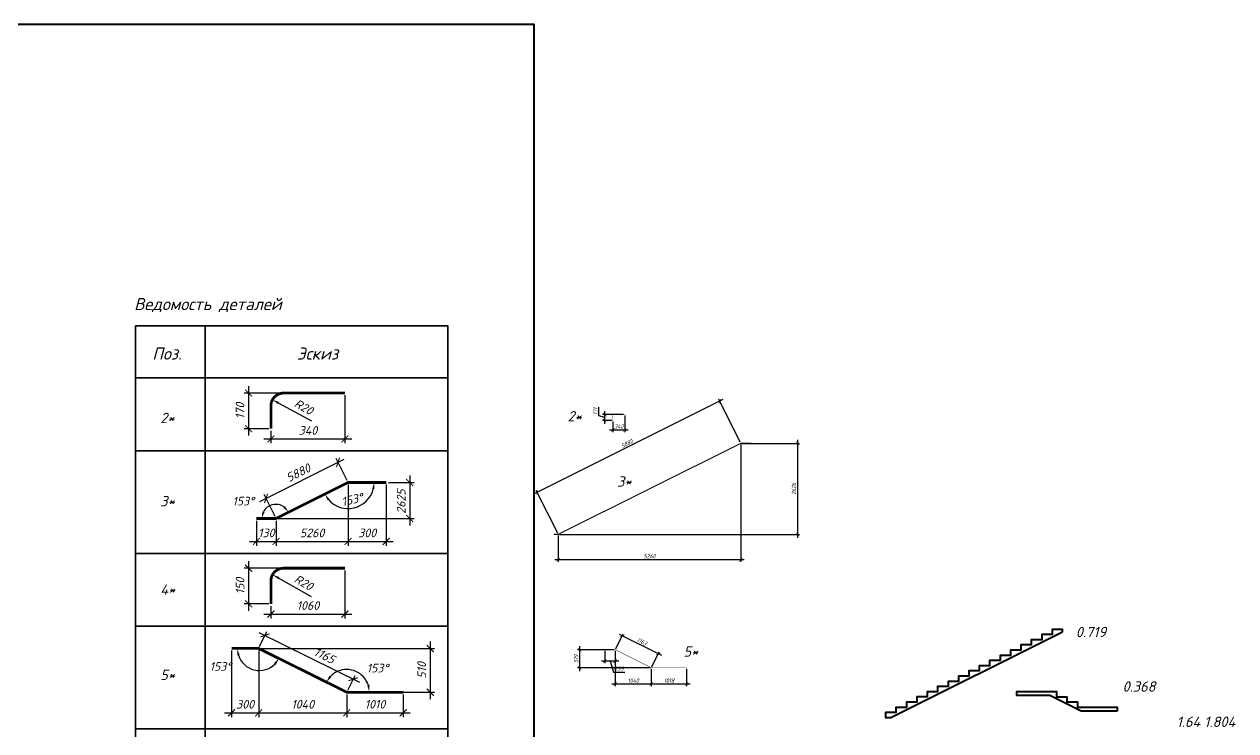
# Model space of a CAD drawing. Header units: millimetres. Extents: x -79646 to 95064, y -231229 to -58107.
# Drawn here: x 56700 to 91625, y -153971 to -133589 of the extents above; entities that cross this region are included whole.
import ezdxf
from ezdxf.enums import TextEntityAlignment as Align

# ---------------------------------------------------------------- set-up
doc = ezdxf.new("R2010")
doc.units = ezdxf.units.MM
doc.header["$PDMODE"] = 3
doc.layers.get('0').update_dxf_attribs({"lineweight": 5})
doc.layers.get('Defpoints').update_dxf_attribs({"lineweight": 0})
for name, color, linetype, lineweight in [('#Dimensions', 7, 'Continuous', 9), ('#Арматура', 152, 'Continuous', 30), ('#Бетон лестницы разрез', 12, 'Continuous', 40), ('1_Размеры', 44, 'Continuous', 20), ('k_ Рамка', 7, 'Continuous', 35)]:
    doc.layers.add(name, color=color, linetype=linetype, lineweight=lineweight)
doc.layers.add('#Арматура вид_1', color=7, linetype='Continuous', lineweight=35, true_color=0x454545)
doc.layers.add('Подсчет арматуры', color=6, linetype='Continuous', lineweight=30, plot=False)
doc.styles.add('ESKDW', font='eskdw.shx', dxfattribs={"oblique": 15})
doc.styles.add('STEP PR', font='isocpeui.ttf')
doc.dimstyles.new('SPDS', dxfattribs={"dimscale": 50, "dimtxt": 2.5, "dimasz": 2, "dimexe": 1.25, "dimexo": 0.625, "dimtad": 1, "dimdec": 0, "dimrnd": 0.001, "dimtxsty": 'ESKDW', "dimblk": 'ARCHTICK', "dimcen": 2.5, "dimdle": 2, "dimclrd": 256, "dimclre": 256, "dimclrt": 7, "dimadec": 0, "dimazin": 2, "dimtfac": 0.75, "dimtdec": 0, "dimtmove": 1, "dimatfit": 3, "dimfxl": 1, "dimtolj": 1, "dimarcsym": 1})

# ---------------------------------------------------------------- blocks, each defined once
blk = doc.blocks.new('_ArchTick')
at = {"color": 0, "linetype": 'ByBlock', "const_width": 0.15}
blk.add_lwpolyline([(-0.5, -0.5), (0.5, 0.5)], dxfattribs=at)
blk = doc.blocks.new('*D1201')
at = {"layer": '1_Размеры', "lineweight": -2, "transparency": 16777216}
for p, q in [((73260, -144884), (73260, -144633)), ((73432, -144935), (73260, -144884)), ((73978, -144849), (73369, -144849)), ((73432, -145121), (73432, -144749)), ((73638, -145021), (73369, -145021))]:
    blk.add_line(p, q, dxfattribs=at)
at = {"layer": 'Defpoints', "color": 0, "lineweight": 0, "transparency": 16777216}
for p in [(73432, -144849), (74009, -144849), (73669, -145021)]:
    blk.add_point(p, dxfattribs=at)
at = {"layer": '1_Размеры', "lineweight": -2, "transparency": 16777216, "xscale": 100, "yscale": 100, "zscale": 100}
for p, rotation in [((73432, -144849), 90), ((73432, -145021), 270)]:
    blk.add_blockref('_ArchTick', p, dxfattribs=dict(at, rotation=rotation))
at = {"layer": '1_Размеры', "color": 7, "transparency": 16777216, "insert": (73166, -144758), "char_height": 125, "attachment_point": 5, "rotation": 90, "style": 'ESKDW'}
blk.add_mtext('\\A1;171', dxfattribs=at)
blk = doc.blocks.new('*D1202')
at = {"layer": '1_Размеры', "lineweight": -2, "transparency": 16777216}
for p, q in [((74009, -144881), (74009, -145354)), ((73669, -145052), (73669, -145354)), ((73569, -145291), (74109, -145291))]:
    blk.add_line(p, q, dxfattribs=at)
at = {"layer": 'Defpoints', "color": 0, "lineweight": 0, "transparency": 16777216}
for p in [(74009, -144849), (73669, -145021), (74009, -145291)]:
    blk.add_point(p, dxfattribs=at)
at = {"layer": '1_Размеры', "lineweight": -2, "transparency": 16777216, "xscale": 100, "yscale": 100, "zscale": 100, "rotation": 180}
blk.add_blockref('_ArchTick', (73669, -145291), dxfattribs=at)
at = {"layer": '1_Размеры', "lineweight": -2, "transparency": 16777216, "xscale": 100, "yscale": 100, "zscale": 100}
blk.add_blockref('_ArchTick', (74009, -145291), dxfattribs=at)
at = {"layer": '1_Размеры', "color": 7, "transparency": 16777216, "insert": (73839, -145192), "char_height": 125, "attachment_point": 5, "style": 'ESKDW'}
blk.add_mtext('\\A1;340', dxfattribs=at)
blk = doc.blocks.new('*D1203')
at = {"layer": '#Dimensions', "lineweight": -2, "transparency": 16777216}
for p, q in [((65943, -144292), (65943, -145677)), ((63611, -145552), (66143, -145552)), ((63811, -145320), (63811, -145677))]:
    blk.add_line(p, q, dxfattribs=at)
at = {"layer": 'Defpoints', "color": 0, "lineweight": 0, "transparency": 16777216}
for p in [(65943, -144229), (63811, -145258), (65943, -145552)]:
    blk.add_point(p, dxfattribs=at)
at = {"layer": '#Dimensions', "lineweight": -2, "transparency": 16777216, "xscale": 200, "yscale": 200, "zscale": 200, "rotation": 180}
blk.add_blockref('_ArchTick', (63811, -145552), dxfattribs=at)
at = {"layer": '#Dimensions', "lineweight": -2, "transparency": 16777216, "xscale": 200, "yscale": 200, "zscale": 200}
blk.add_blockref('_ArchTick', (65943, -145552), dxfattribs=at)
at = {"layer": '#Dimensions', "transparency": 16777216, "insert": (64877, -145307), "char_height": 250, "attachment_point": 5, "style": 'STEP PR'}
blk.add_mtext('\\A1;340', dxfattribs=at)
blk = doc.blocks.new('*D1204')
at = {"layer": '#Dimensions', "lineweight": -2, "transparency": 16777216}
for p, q in [((65881, -144229), (63042, -144229)), ((63167, -144029), (63167, -145458)), ((63748, -145258), (63042, -145258))]:
    blk.add_line(p, q, dxfattribs=at)
at = {"layer": 'Defpoints', "color": 0, "lineweight": 0, "transparency": 16777216}
for p in [(65943, -144229), (63167, -145258), (63811, -145258)]:
    blk.add_point(p, dxfattribs=at)
at = {"layer": '#Dimensions', "lineweight": -2, "transparency": 16777216, "xscale": 200, "yscale": 200, "zscale": 200}
for p, rotation in [((63167, -144229), 90), ((63167, -145258), 270)]:
    blk.add_blockref('_ArchTick', p, dxfattribs=dict(at, rotation=rotation))
at = {"layer": '#Dimensions', "transparency": 16777216, "insert": (62920, -144743), "char_height": 250, "attachment_point": 5, "rotation": 90, "style": 'STEP PR'}
blk.add_mtext('\\A1;170', dxfattribs=at)
blk = doc.blocks.new('*D1205')
at = {"layer": '#Dimensions', "lineweight": -2, "transparency": 16777216}
blk.add_arc((63955, -147848), 409, 54.8737, 151.6913, dxfattribs=at)
at = {"layer": '#Dimensions', "lineweight": 0, "transparency": 16777216}
for points in [[(63627, -147662), (63563, -147646), (63546, -147848)], [(64216, -147492), (64165, -147536), (64321, -147665)]]:
    blk.add_solid(points, dxfattribs=at)
at = {"layer": 'Defpoints', "color": 0, "lineweight": 0, "transparency": 16777216}
for p in [(64042, -147449), (64633, -147509), (63395, -147848), (63951, -147848), (63959, -147846)]:
    blk.add_point(p, dxfattribs=at)
at = {"layer": '#Dimensions', "transparency": 16777216, "insert": (63013, -147347), "char_height": 250, "attachment_point": 5, "style": 'STEP PR'}
blk.add_mtext('\\A1;153°', dxfattribs=at)
blk = doc.blocks.new('*D1206')
at = {"layer": '#Dimensions', "lineweight": -2, "transparency": 16777216}
blk.add_arc((66036, -146808), 752, 221.8518, 344.7133, dxfattribs=at)
at = {"layer": '#Dimensions', "lineweight": 0, "transparency": 16777216}
for points in [[(66728, -147002), (66794, -147010), (66788, -146808)], [(65448, -147328), (65504, -147291), (65364, -147144)]]:
    blk.add_solid(points, dxfattribs=at)
at = {"layer": 'Defpoints', "color": 0, "lineweight": 0, "transparency": 16777216}
for p in [(66036, -146808), (66036, -146808), (67136, -146808), (64633, -147509), (65876, -147542)]:
    blk.add_point(p, dxfattribs=at)
at = {"layer": '#Dimensions', "transparency": 16777216, "insert": (66153, -147301), "char_height": 250, "attachment_point": 5, "rotation": 13.2825, "style": 'STEP PR'}
blk.add_mtext('\\A1;153°', dxfattribs=at)
blk = doc.blocks.new('*D1207')
at = {"layer": '#Dimensions', "lineweight": -2, "transparency": 16777216}
for p, q in [((63395, -147911), (63395, -148634)), ((63959, -147911), (63959, -148634)), ((63195, -148509), (64159, -148509))]:
    blk.add_line(p, q, dxfattribs=at)
at = {"layer": 'Defpoints', "color": 0, "lineweight": 0, "transparency": 16777216}
for p in [(63395, -147848), (63959, -147848), (63959, -148509)]:
    blk.add_point(p, dxfattribs=at)
at = {"layer": '#Dimensions', "lineweight": -2, "transparency": 16777216, "xscale": 200, "yscale": 200, "zscale": 200, "rotation": 180}
blk.add_blockref('_ArchTick', (63395, -148509), dxfattribs=at)
at = {"layer": '#Dimensions', "lineweight": -2, "transparency": 16777216, "xscale": 200, "yscale": 200, "zscale": 200}
blk.add_blockref('_ArchTick', (63959, -148509), dxfattribs=at)
at = {"layer": '#Dimensions', "transparency": 16777216, "insert": (63677, -148264), "char_height": 250, "attachment_point": 5, "style": 'STEP PR'}
blk.add_mtext('\\A1;130', dxfattribs=at)
blk = doc.blocks.new('*D1208')
at = {"layer": '#Dimensions', "lineweight": -2, "transparency": 16777216}
for p, q in [((66036, -146870), (66036, -148634)), ((63959, -147911), (63959, -148634)), ((63759, -148509), (66236, -148509))]:
    blk.add_line(p, q, dxfattribs=at)
at = {"layer": 'Defpoints', "color": 0, "lineweight": 0, "transparency": 16777216}
for p in [(66036, -146808), (63959, -147848), (66036, -148509)]:
    blk.add_point(p, dxfattribs=at)
at = {"layer": '#Dimensions', "lineweight": -2, "transparency": 16777216, "xscale": 200, "yscale": 200, "zscale": 200, "rotation": 180}
blk.add_blockref('_ArchTick', (63959, -148509), dxfattribs=at)
at = {"layer": '#Dimensions', "lineweight": -2, "transparency": 16777216, "xscale": 200, "yscale": 200, "zscale": 200}
blk.add_blockref('_ArchTick', (66036, -148509), dxfattribs=at)
at = {"layer": '#Dimensions', "transparency": 16777216, "insert": (64998, -148264), "char_height": 250, "attachment_point": 5, "style": 'STEP PR'}
blk.add_mtext('\\A1;5260', dxfattribs=at)
blk = doc.blocks.new('*D1209')
at = {"layer": '1_Размеры', "lineweight": -2, "transparency": 16777216}
for p, q in [((78990, -145581), (78990, -148407)), ((77387, -145681), (79052, -145681)), ((72126, -148307), (79052, -148307))]:
    blk.add_line(p, q, dxfattribs=at)
at = {"layer": 'Defpoints', "color": 0, "lineweight": 0, "transparency": 16777216}
for p in [(77356, -145681), (72094, -148307), (78990, -148307)]:
    blk.add_point(p, dxfattribs=at)
at = {"layer": '1_Размеры', "lineweight": -2, "transparency": 16777216, "xscale": 100, "yscale": 100, "zscale": 100}
for p, rotation in [((78990, -145681), 90), ((78990, -148307), 270)]:
    blk.add_blockref('_ArchTick', p, dxfattribs=dict(at, rotation=rotation))
at = {"layer": '1_Размеры', "color": 7, "transparency": 16777216, "insert": (78888, -146994), "char_height": 125, "attachment_point": 5, "rotation": 90, "style": 'ESKDW'}
blk.add_mtext('\\A1;2626', dxfattribs=at)
blk = doc.blocks.new('*D1210')
at = {"layer": '1_Размеры', "lineweight": -2, "transparency": 16777216}
for p, q in [((77355, -145713), (77355, -149099)), ((72094, -148338), (72094, -149099)), ((77455, -149036), (71994, -149036))]:
    blk.add_line(p, q, dxfattribs=at)
at = {"layer": 'Defpoints', "color": 0, "lineweight": 0, "transparency": 16777216}
for p in [(77355, -145682), (72094, -148307), (72094, -149036)]:
    blk.add_point(p, dxfattribs=at)
at = {"layer": '1_Размеры', "lineweight": -2, "transparency": 16777216, "xscale": 100, "yscale": 100, "zscale": 100, "rotation": 180}
blk.add_blockref('_ArchTick', (72094, -149036), dxfattribs=at)
at = {"layer": '1_Размеры', "lineweight": -2, "transparency": 16777216, "xscale": 100, "yscale": 100, "zscale": 100}
blk.add_blockref('_ArchTick', (77355, -149036), dxfattribs=at)
at = {"layer": '1_Размеры', "color": 7, "transparency": 16777216, "insert": (74724, -148935), "char_height": 125, "attachment_point": 5, "style": 'ESKDW'}
blk.add_mtext('\\A1;5260', dxfattribs=at)
blk = doc.blocks.new('*D1211')
at = {"layer": '#Dimensions', "lineweight": -2, "transparency": 16777216}
for p, q in [((66036, -146870), (66036, -148634)), ((67136, -146870), (67136, -148634)), ((65836, -148509), (67336, -148509))]:
    blk.add_line(p, q, dxfattribs=at)
at = {"layer": 'Defpoints', "color": 0, "lineweight": 0, "transparency": 16777216}
for p in [(66036, -146808), (67136, -146808), (67136, -148509)]:
    blk.add_point(p, dxfattribs=at)
at = {"layer": '#Dimensions', "lineweight": -2, "transparency": 16777216, "xscale": 200, "yscale": 200, "zscale": 200, "rotation": 180}
blk.add_blockref('_ArchTick', (66036, -148509), dxfattribs=at)
at = {"layer": '#Dimensions', "lineweight": -2, "transparency": 16777216, "xscale": 200, "yscale": 200, "zscale": 200}
blk.add_blockref('_ArchTick', (67136, -148509), dxfattribs=at)
at = {"layer": '#Dimensions', "transparency": 16777216, "insert": (66586, -148264), "char_height": 250, "attachment_point": 5, "style": 'STEP PR'}
blk.add_mtext('\\A1;300', dxfattribs=at)
blk = doc.blocks.new('*D1212')
at = {"layer": '#Dimensions', "lineweight": -2, "transparency": 16777216}
for p, q in [((67812, -146608), (67812, -148048)), ((67198, -146808), (67937, -146808)), ((64013, -147848), (67937, -147848))]:
    blk.add_line(p, q, dxfattribs=at)
at = {"layer": 'Defpoints', "color": 0, "lineweight": 0, "transparency": 16777216}
for p in [(67136, -146808), (63951, -147848), (67812, -147848)]:
    blk.add_point(p, dxfattribs=at)
at = {"layer": '#Dimensions', "lineweight": -2, "transparency": 16777216, "xscale": 200, "yscale": 200, "zscale": 200}
for p, rotation in [((67812, -146808), 90), ((67812, -147848), 270)]:
    blk.add_blockref('_ArchTick', p, dxfattribs=dict(at, rotation=rotation))
at = {"layer": '#Dimensions', "transparency": 16777216, "insert": (67567, -147360), "char_height": 250, "attachment_point": 5, "rotation": 90, "style": 'STEP PR'}
blk.add_mtext('\\A1;2625', dxfattribs=at)
blk = doc.blocks.new('*D1213')
at = {"layer": '#Dimensions', "lineweight": -2, "transparency": 16777216}
for p, q in [((63490, -147359), (65925, -146140)), ((66008, -146752), (65690, -146117)), ((63931, -147792), (63613, -147158))]:
    blk.add_line(p, q, dxfattribs=at)
at = {"layer": 'Defpoints', "color": 0, "lineweight": 0, "transparency": 16777216}
for p in [(65746, -146229), (66036, -146808), (63959, -147848)]:
    blk.add_point(p, dxfattribs=at)
at = {"layer": '#Dimensions', "lineweight": -2, "transparency": 16777216, "xscale": 200, "yscale": 200, "zscale": 200}
for p, rotation in [((65746, -146229), 26.60929925310352), ((63669, -147270), 206.6092992531036)]:
    blk.add_blockref('_ArchTick', p, dxfattribs=dict(at, rotation=rotation))
at = {"layer": '#Dimensions', "transparency": 16777216, "insert": (64598, -146530), "char_height": 250, "attachment_point": 5, "rotation": 26.6093, "style": 'STEP PR'}
blk.add_mtext('\\A1;5880', dxfattribs=at)
blk = doc.blocks.new('*D1215')
at = {"layer": '#Dimensions', "lineweight": -2, "transparency": 16777216}
for p, q in [((65943, -149343), (65943, -150729)), ((63811, -150372), (63811, -150729)), ((63611, -150604), (66143, -150604))]:
    blk.add_line(p, q, dxfattribs=at)
at = {"layer": 'Defpoints', "color": 0, "lineweight": 0, "transparency": 16777216}
for p in [(65943, -149281), (63811, -150309), (65943, -150604)]:
    blk.add_point(p, dxfattribs=at)
at = {"layer": '#Dimensions', "lineweight": -2, "transparency": 16777216, "xscale": 200, "yscale": 200, "zscale": 200, "rotation": 180}
blk.add_blockref('_ArchTick', (63811, -150604), dxfattribs=at)
at = {"layer": '#Dimensions', "lineweight": -2, "transparency": 16777216, "xscale": 200, "yscale": 200, "zscale": 200}
blk.add_blockref('_ArchTick', (65943, -150604), dxfattribs=at)
at = {"layer": '#Dimensions', "transparency": 16777216, "insert": (64877, -150359), "char_height": 250, "attachment_point": 5, "style": 'STEP PR'}
blk.add_mtext('\\A1;1060', dxfattribs=at)
blk = doc.blocks.new('*D1214')
at = {"layer": '#Dimensions', "lineweight": -2, "transparency": 16777216}
for p, q in [((63167, -149081), (63167, -150509)), ((65881, -149281), (63042, -149281)), ((63748, -150309), (63042, -150309))]:
    blk.add_line(p, q, dxfattribs=at)
at = {"layer": 'Defpoints', "color": 0, "lineweight": 0, "transparency": 16777216}
for p in [(65943, -149281), (63167, -150309), (63811, -150309)]:
    blk.add_point(p, dxfattribs=at)
at = {"layer": '#Dimensions', "lineweight": -2, "transparency": 16777216, "xscale": 200, "yscale": 200, "zscale": 200}
for p, rotation in [((63167, -149281), 90), ((63167, -150309), 270)]:
    blk.add_blockref('_ArchTick', p, dxfattribs=dict(at, rotation=rotation))
at = {"layer": '#Dimensions', "transparency": 16777216, "insert": (62922, -149795), "char_height": 250, "attachment_point": 5, "rotation": 90, "style": 'STEP PR'}
blk.add_mtext('\\A1;150', dxfattribs=at)
blk = doc.blocks.new('*D1216')
at = {"layer": '1_Размеры', "lineweight": -2, "transparency": 16777216}
for p, q in [((74777, -152184), (74777, -152683)), ((75795, -152184), (75795, -152683)), ((74677, -152620), (75895, -152620))]:
    blk.add_line(p, q, dxfattribs=at)
at = {"layer": 'Defpoints', "color": 0, "lineweight": 0, "transparency": 16777216}
for p in [(74777, -152152), (75795, -152153), (75795, -152620)]:
    blk.add_point(p, dxfattribs=at)
at = {"layer": '1_Размеры', "lineweight": -2, "transparency": 16777216, "xscale": 100, "yscale": 100, "zscale": 100, "rotation": 180}
blk.add_blockref('_ArchTick', (74777, -152620), dxfattribs=at)
at = {"layer": '1_Размеры', "lineweight": -2, "transparency": 16777216, "xscale": 100, "yscale": 100, "zscale": 100}
blk.add_blockref('_ArchTick', (75795, -152620), dxfattribs=at)
at = {"layer": '1_Размеры', "color": 7, "transparency": 16777216, "insert": (75286, -152521), "char_height": 125, "attachment_point": 5, "style": 'ESKDW'}
blk.add_mtext('\\A1;1018', dxfattribs=at)
blk = doc.blocks.new('*D1217')
at = {"layer": '1_Размеры', "lineweight": -2, "transparency": 16777216}
for p, q in [((73437, -151664), (73437, -152023)), ((73736, -151664), (73736, -152023)), ((73836, -151961), (73337, -151961)), ((73587, -151961), (73683, -152280)), ((73683, -152280), (74011, -152280))]:
    blk.add_line(p, q, dxfattribs=at)
at = {"layer": 'Defpoints', "color": 0, "lineweight": 0, "transparency": 16777216}
for p in [(73437, -151632), (73736, -151633), (73437, -151961)]:
    blk.add_point(p, dxfattribs=at)
at = {"layer": '1_Размеры', "lineweight": -2, "transparency": 16777216, "xscale": 100, "yscale": 100, "zscale": 100, "rotation": 180}
blk.add_blockref('_ArchTick', (73437, -151961), dxfattribs=at)
at = {"layer": '1_Размеры', "lineweight": -2, "transparency": 16777216, "xscale": 100, "yscale": 100, "zscale": 100}
blk.add_blockref('_ArchTick', (73736, -151961), dxfattribs=at)
at = {"layer": '1_Размеры', "color": 7, "transparency": 16777216, "insert": (73847, -152179), "char_height": 125, "attachment_point": 5, "style": 'ESKDW'}
blk.add_mtext('\\A1;299', dxfattribs=at)
blk = doc.blocks.new('*D1218')
at = {"layer": '1_Размеры', "lineweight": -2, "transparency": 16777216}
for p, q in [((73750, -151605), (73966, -151173)), ((73849, -151185), (75068, -151793)), ((74791, -152124), (75006, -151693))]:
    blk.add_line(p, q, dxfattribs=at)
at = {"layer": 'Defpoints', "color": 0, "lineweight": 0, "transparency": 16777216}
for p in [(73736, -151633), (74978, -151749), (74777, -152152)]:
    blk.add_point(p, dxfattribs=at)
at = {"layer": '1_Размеры', "lineweight": -2, "transparency": 16777216, "xscale": 100, "yscale": 100, "zscale": 100}
for p, rotation in [((73938, -151229), 153.4599968122704), ((74978, -151749), 333.4599968122704)]:
    blk.add_blockref('_ArchTick', p, dxfattribs=dict(at, rotation=rotation))
at = {"layer": '1_Размеры', "color": 7, "transparency": 16777216, "insert": (74503, -151399), "char_height": 125, "attachment_point": 5, "rotation": 333.46, "style": 'ESKDW'}
blk.add_mtext('\\A1;1163', dxfattribs=at)
blk = doc.blocks.new('*D1219')
at = {"layer": '1_Размеры', "lineweight": -2, "transparency": 16777216}
for p, q in [((72708, -151533), (72708, -152252)), ((73705, -151633), (72646, -151633)), ((74745, -152152), (72646, -152152))]:
    blk.add_line(p, q, dxfattribs=at)
at = {"layer": 'Defpoints', "color": 0, "lineweight": 0, "transparency": 16777216}
for p in [(73736, -151633), (72708, -152152), (74777, -152152)]:
    blk.add_point(p, dxfattribs=at)
at = {"layer": '1_Размеры', "lineweight": -2, "transparency": 16777216, "xscale": 100, "yscale": 100, "zscale": 100}
for p, rotation in [((72708, -151633), 90), ((72708, -152152), 270)]:
    blk.add_blockref('_ArchTick', p, dxfattribs=dict(at, rotation=rotation))
at = {"layer": '1_Размеры', "color": 7, "transparency": 16777216, "insert": (72607, -151893), "char_height": 125, "attachment_point": 5, "rotation": 90, "style": 'ESKDW'}
blk.add_mtext('\\A1;519', dxfattribs=at)
blk = doc.blocks.new('*D1220')
at = {"layer": '1_Размеры', "lineweight": -2, "transparency": 16777216}
for p, q in [((73736, -151664), (73736, -152683)), ((74777, -152184), (74777, -152683)), ((73636, -152620), (74877, -152620))]:
    blk.add_line(p, q, dxfattribs=at)
at = {"layer": 'Defpoints', "color": 0, "lineweight": 0, "transparency": 16777216}
for p in [(73736, -151633), (74777, -152152), (74777, -152620)]:
    blk.add_point(p, dxfattribs=at)
at = {"layer": '1_Размеры', "lineweight": -2, "transparency": 16777216, "xscale": 100, "yscale": 100, "zscale": 100, "rotation": 180}
blk.add_blockref('_ArchTick', (73736, -152620), dxfattribs=at)
at = {"layer": '1_Размеры', "lineweight": -2, "transparency": 16777216, "xscale": 100, "yscale": 100, "zscale": 100}
blk.add_blockref('_ArchTick', (74777, -152620), dxfattribs=at)
at = {"layer": '1_Размеры', "color": 7, "transparency": 16777216, "insert": (74256, -152521), "char_height": 125, "attachment_point": 5, "style": 'ESKDW'}
blk.add_mtext('\\A1;1040', dxfattribs=at)
blk = doc.blocks.new('*D1221')
at = {"layer": '#Dimensions', "lineweight": -2, "transparency": 16777216}
for p, q in [((62675, -151658), (62675, -153576)), ((63458, -151659), (63458, -153576)), ((62475, -153451), (63658, -153451))]:
    blk.add_line(p, q, dxfattribs=at)
at = {"layer": 'Defpoints', "color": 0, "lineweight": 0, "transparency": 16777216}
for p in [(62675, -151596), (63458, -151596), (63458, -153451)]:
    blk.add_point(p, dxfattribs=at)
at = {"layer": '#Dimensions', "lineweight": -2, "transparency": 16777216, "xscale": 200, "yscale": 200, "zscale": 200, "rotation": 180}
blk.add_blockref('_ArchTick', (62675, -153451), dxfattribs=at)
at = {"layer": '#Dimensions', "lineweight": -2, "transparency": 16777216, "xscale": 200, "yscale": 200, "zscale": 200}
blk.add_blockref('_ArchTick', (63458, -153451), dxfattribs=at)
at = {"layer": '#Dimensions', "transparency": 16777216, "insert": (63066, -153206), "char_height": 250, "attachment_point": 5, "style": 'STEP PR'}
blk.add_mtext('\\A1;300', dxfattribs=at)
blk = doc.blocks.new('*D1222')
at = {"layer": '#Dimensions', "lineweight": -2, "transparency": 16777216}
for p, q in [((63458, -151659), (63458, -153576)), ((65996, -152921), (65996, -153576)), ((63258, -153451), (66196, -153451))]:
    blk.add_line(p, q, dxfattribs=at)
at = {"layer": 'Defpoints', "color": 0, "lineweight": 0, "transparency": 16777216}
for p in [(63458, -151596), (65996, -152858), (65996, -153451)]:
    blk.add_point(p, dxfattribs=at)
at = {"layer": '#Dimensions', "lineweight": -2, "transparency": 16777216, "xscale": 200, "yscale": 200, "zscale": 200, "rotation": 180}
blk.add_blockref('_ArchTick', (63458, -153451), dxfattribs=at)
at = {"layer": '#Dimensions', "lineweight": -2, "transparency": 16777216, "xscale": 200, "yscale": 200, "zscale": 200}
blk.add_blockref('_ArchTick', (65996, -153451), dxfattribs=at)
at = {"layer": '#Dimensions', "transparency": 16777216, "insert": (64727, -153206), "char_height": 250, "attachment_point": 5, "style": 'STEP PR'}
blk.add_mtext('\\A1;1040', dxfattribs=at)
blk = doc.blocks.new('*D1223')
at = {"layer": '#Dimensions', "lineweight": -2, "transparency": 16777216}
for p, q in [((65996, -152921), (65996, -153576)), ((67624, -152921), (67624, -153576)), ((65796, -153451), (67824, -153451))]:
    blk.add_line(p, q, dxfattribs=at)
at = {"layer": 'Defpoints', "color": 0, "lineweight": 0, "transparency": 16777216}
for p in [(65996, -152858), (67624, -152859), (67624, -153451)]:
    blk.add_point(p, dxfattribs=at)
at = {"layer": '#Dimensions', "lineweight": -2, "transparency": 16777216, "xscale": 200, "yscale": 200, "zscale": 200, "rotation": 180}
blk.add_blockref('_ArchTick', (65996, -153451), dxfattribs=at)
at = {"layer": '#Dimensions', "lineweight": -2, "transparency": 16777216, "xscale": 200, "yscale": 200, "zscale": 200}
blk.add_blockref('_ArchTick', (67624, -153451), dxfattribs=at)
at = {"layer": '#Dimensions', "transparency": 16777216, "insert": (66810, -153206), "char_height": 250, "attachment_point": 5, "style": 'STEP PR'}
blk.add_mtext('\\A1;1010', dxfattribs=at)
blk = doc.blocks.new('*D1224')
at = {"layer": '#Dimensions', "lineweight": -2, "transparency": 16777216}
for p, q in [((68403, -151398), (68403, -153059)), ((63524, -151598), (68528, -151598)), ((66059, -152859), (68528, -152859))]:
    blk.add_line(p, q, dxfattribs=at)
at = {"layer": 'Defpoints', "color": 0, "lineweight": 0, "transparency": 16777216}
for p in [(63462, -151598), (65997, -152859), (68403, -152859)]:
    blk.add_point(p, dxfattribs=at)
at = {"layer": '#Dimensions', "lineweight": -2, "transparency": 16777216, "xscale": 200, "yscale": 200, "zscale": 200}
for p, rotation in [((68403, -151598), 90), ((68403, -152859), 270)]:
    blk.add_blockref('_ArchTick', p, dxfattribs=dict(at, rotation=rotation))
at = {"layer": '#Dimensions', "transparency": 16777216, "insert": (68158, -152228), "char_height": 250, "attachment_point": 5, "rotation": 90, "style": 'STEP PR'}
blk.add_mtext('\\A1;510', dxfattribs=at)
blk = doc.blocks.new('*D1225')
at = {"layer": '#Dimensions', "lineweight": -2, "transparency": 16777216}
for p, q in [((63460, -151132), (66361, -152573)), ((63481, -151540), (63695, -151109)), ((66024, -152802), (66238, -152372))]:
    blk.add_line(p, q, dxfattribs=at)
at = {"layer": 'Defpoints', "color": 0, "lineweight": 0, "transparency": 16777216}
for p in [(63453, -151596), (66182, -152484), (65996, -152858)]:
    blk.add_point(p, dxfattribs=at)
at = {"layer": '#Dimensions', "lineweight": -2, "transparency": 16777216, "xscale": 200, "yscale": 200, "zscale": 200}
for p, rotation in [((63639, -151221), 153.594746432057), ((66182, -152484), 333.594746432057)]:
    blk.add_blockref('_ArchTick', p, dxfattribs=dict(at, rotation=rotation))
at = {"layer": '#Dimensions', "transparency": 16777216, "insert": (65354, -151800), "char_height": 250, "attachment_point": 5, "rotation": 333.5947, "style": 'STEP PR'}
blk.add_mtext('\\A1;1165', dxfattribs=at)
blk = doc.blocks.new('*D1226')
at = {"layer": '#Dimensions', "lineweight": -2, "transparency": 16777216}
blk.add_line((65583, -152651), (65299, -152509), dxfattribs=at)
for start, end in [(43.5203, 135.7971), (17.5642, 43.4468)]:
    blk.add_arc((65996, -152859), 655, start, end, dxfattribs=at)
at = {"layer": '#Dimensions', "lineweight": 0, "transparency": 16777216}
for points in [[(65554, -152421), (65499, -152383), (65411, -152565)], [(66653, -152656), (66588, -152666), (66651, -152859)]]:
    blk.add_solid(points, dxfattribs=at)
at = {"layer": 'Defpoints', "color": 0, "lineweight": 0, "transparency": 16777216}
for p in [(65857, -152219), (65639, -152679), (65992, -152857), (66001, -152859), (67624, -152859)]:
    blk.add_point(p, dxfattribs=at)
at = {"layer": '#Dimensions', "transparency": 16777216, "insert": (66884, -152163), "char_height": 250, "attachment_point": 5, "style": 'STEP PR'}
blk.add_mtext('\\A1;153°', dxfattribs=at)
blk = doc.blocks.new('*D1227')
at = {"layer": '#Dimensions', "lineweight": -2, "transparency": 16777216}
blk.add_arc((63478, -151596), 635, 198.1343, 315.2271, dxfattribs=at)
at = {"layer": '#Dimensions', "lineweight": 0, "transparency": 16777216}
for points in [[(62842, -151798), (62908, -151788), (62843, -151596)], [(63901, -152023), (63955, -152062), (64045, -151880)]]:
    blk.add_solid(points, dxfattribs=at)
at = {"layer": 'Defpoints', "color": 0, "lineweight": 0, "transparency": 16777216}
for p in [(62490, -151100), (62137, -151596), (70010, -151596), (63612, -152216), (67768, -153748)]:
    blk.add_point(p, dxfattribs=at)
at = {"layer": '#Dimensions', "transparency": 16777216, "insert": (62356, -152116), "char_height": 250, "attachment_point": 5, "style": 'STEP PR'}
blk.add_mtext('\\A1;153°', dxfattribs=at)
blk = doc.blocks.new('*D1264')
at = {"layer": '1_Размеры', "lineweight": -2, "transparency": 16777216}
for p, q in [((76837, -144418), (71399, -147138)), ((77338, -145644), (76720, -144407)), ((72079, -148274), (71461, -147037))]:
    blk.add_line(p, q, dxfattribs=at)
at = {"layer": 'Defpoints', "color": 0, "lineweight": 0, "transparency": 16777216}
for p in [(77352, -145672), (71489, -147093), (72093, -148302)]:
    blk.add_point(p, dxfattribs=at)
at = {"layer": '1_Размеры', "lineweight": -2, "transparency": 16777216, "xscale": 100, "yscale": 100, "zscale": 100}
for p, rotation in [((76748, -144463), 26.56999999999997), ((71489, -147093), 206.5699999999999)]:
    blk.add_blockref('_ArchTick', p, dxfattribs=dict(at, rotation=rotation))
at = {"layer": '1_Размеры', "color": 7, "transparency": 16777216, "insert": (74073, -145689), "char_height": 125, "attachment_point": 5, "rotation": 26.57, "style": 'ESKDW'}
blk.add_mtext('\\A1;5880', dxfattribs=at)
blk = doc.blocks.new('*D1410')
at = {"layer": '#Dimensions', "lineweight": -2, "transparency": 16777216}
blk.add_line((64986, -145038), (64031, -144517), dxfattribs=at)
at = {"layer": '#Dimensions', "lineweight": 0, "transparency": 16777216}
blk.add_solid([(64047, -144488), (64015, -144547), (63856, -144422)], dxfattribs=at)
at = {"layer": 'Defpoints', "color": 0, "lineweight": 0, "transparency": 16777216}
for p in [(63856, -144422), (64179, -144598)]:
    blk.add_point(p, dxfattribs=at)
at = {"layer": '#Dimensions', "transparency": 16777216, "insert": (64754, -144632), "char_height": 250, "attachment_point": 5, "rotation": 331.4246, "style": 'STEP PR'}
blk.add_mtext('\\A1;R20', dxfattribs=at)
blk = doc.blocks.new('*D1412')
at = {"layer": '#Dimensions', "lineweight": -2, "transparency": 16777216}
blk.add_line((64978, -150104), (64033, -149566), dxfattribs=at)
at = {"layer": '#Dimensions', "lineweight": 0, "transparency": 16777216}
blk.add_solid([(64049, -149537), (64016, -149595), (63859, -149467)], dxfattribs=at)
at = {"layer": 'Defpoints', "color": 0, "lineweight": 0, "transparency": 16777216}
for p in [(63859, -149467), (64179, -149650)]:
    blk.add_point(p, dxfattribs=at)
at = {"layer": '#Dimensions', "transparency": 16777216, "insert": (64753, -149694), "char_height": 250, "attachment_point": 5, "rotation": 330.3233, "style": 'STEP PR'}
blk.add_mtext('\\A1;R20', dxfattribs=at)

msp = doc.modelspace()

# ---------------------------------------------------------------- linework, layer by layer
at = {"layer": '#Арматура', "const_width": 80}
for points in [[(65943.2656, -144229.32921), (64179.36794, -144229.32921, 0.4142135624), (63810.66794, -144598.02921), (63810.66794, -145257.61027)], [(63394.97872, -147848.26422), (63950.50029, -147848.26422, 0.1164338215), (63958.99735, -147846.25834), (64632.70618, -147509.40392), (66036.09106, -146807.71148), (67135.95434, -146807.71148)], [(65943.2656, -149280.82391), (64179.36794, -149280.82391, 0.4142135624), (63810.66794, -149649.52391), (63810.66794, -150309.10497)], [(67623.74331, -152858.73314), (66000.58246, -152858.73314, -0.1164338215), (65992.0854, -152856.72725), (65638.56433, -152679.39846), (63461.65277, -151597.55343, 0.1164338215), (63453.15571, -151595.54755), (62674.6461, -151595.54755)]]:
    msp.add_lwpolyline(points, format="xyb", dxfattribs=at)
at = {"layer": '#Арматура'}
msp.add_lwpolyline([(75794.82104, -152152.93072, 10, 10, 0), (74780.92397, -152152.93072, 10, 10, -0.1164338215), (74772.42691, -152150.92483, 10, 10, 0), (74418.90584, -151973.59604, 10, 10, 0), (73740.57043, -151634.42833, 10, 10, 0.1164338215), (73732.07337, -151632.42245, 10, 10, 0), (73437.39025, -151632.42245, 10, 10, 0)], format="xyseb", dxfattribs=at)
at = {"layer": '#Арматура вид_1', "const_width": 8}
msp.add_lwpolyline([(73669.38682, -145020.83071), (73669.38682, -144868.37764, -0.4142135624), (73688.38682, -144849.37764), (74009.29296, -144849.37764)], format="xyb", dxfattribs=at)
at = {"layer": '#Бетон лестницы разрез'}
for points in [[(86629.84426, -151113.09346), (86629.84426, -151046.01142), (86329.84426, -151046.01142), (86329.84426, -151196.01142), (86029.84426, -151196.01142), (86029.84426, -151346.01142), (85729.84426, -151346.01142), (85729.84426, -151496.01142), (85429.84426, -151496.01142), (85429.84426, -151646.01142), (85129.84426, -151646.01142), (85129.84426, -151796.01142), (84829.84426, -151796.01142), (84829.84426, -151946.01142), (84529.84426, -151946.01142), (84529.84426, -152096.01142), (84229.84426, -152096.01142), (84229.84426, -152246.01142), (83929.84426, -152246.01142), (83929.84426, -152396.01142), (83629.84426, -152396.01142), (83629.84426, -152546.01142), (83329.84426, -152546.01142), (83329.84426, -152696.01142), (83029.84426, -152696.01142), (83029.84426, -152846.01142), (82729.84426, -152846.01142), (82729.84426, -152996.01142), (82429.84426, -152996.01142), (82429.84426, -153146.01142), (82129.84426, -153146.01142), (82129.84426, -153296.01142), (81829.84426, -153296.01142), (81829.84426, -153446.01142), (81529.84426, -153446.01142), (81529.84426, -153586.01142), (81684.00834, -153586.01142), (86629.84426, -151113.09346)], [(88208.99679, -153407.98803), (88124.83271, -153407.98803), (87164.83271, -153407.98803), (86264.83271, -152957.98803), (85308.99679, -152957.98803), (85308.99679, -152837.98803), (86458.99679, -152837.98803), (86458.99679, -152987.98803), (86758.99679, -152987.98803), (86758.99679, -153137.98803), (87058.99679, -153137.98803), (87058.99679, -153287.98803), (88208.99679, -153287.98803)]]:
    msp.add_lwpolyline(points, close=True, dxfattribs=at)
at = {"color": 72, "lineweight": 40}
msp.add_lwpolyline([(15460.49268, -133589.24783), (71387.56783, -133589.24783), (71387.56783, -175513.80056), (15460.49268, -175513.80056)], close=True, dxfattribs=at)
at = {"layer": 'k_ Рамка'}
msp.add_lwpolyline([(59911.49398, -142293.7075), (68911.49398, -142293.7075), (68911.49398, -171479.79456), (59911.49398, -171479.79456)], close=True, dxfattribs=at)
for points in [[(61911.49398, -142293.7075), (61911.49398, -169379.79456)], [(59911.49398, -143793.7075), (68911.49398, -143793.7075)], [(59911.49398, -145893.7075), (68911.49398, -145893.7075)], [(59911.49398, -148852.73763), (68911.49398, -148852.73763)], [(59911.49398, -150952.73763), (68911.49398, -150952.73763)], [(59911.49398, -153911.76776), (68911.49398, -153911.76776)]]:
    msp.add_lwpolyline(points, dxfattribs=at)
at = {"layer": 'Подсчет арматуры', "color": 72, "lineweight": 0}
for points in [[(72092.16863, -148302.59266), (77352.22926, -145671.99441)], [(72094.40509, -148307.0646), (77353.40982, -145676.99441)], [(72095.58566, -148312.0646), (77354.59039, -145681.99441)], [(77352.22926, -145671.99441), (77653.40982, -145671.99441)], [(77353.40982, -145676.99441), (77653.40982, -145676.99441)], [(77354.59039, -145681.99441), (77653.40982, -145681.99441)], [(71964.40509, -148302.0646), (72094.40509, -148302.0646)], [(71964.40509, -148307.0646), (72094.40509, -148307.0646)], [(71964.40509, -148312.0646), (72100.55797, -148312.0646)]]:
    msp.add_lwpolyline(points, dxfattribs=at)

# ---------------------------------------------------------------- texts
at = {"layer": 'k_ Рамка', "style": 'STEP PR'}
for s, p in [('Поз.', (60391.21459, -143264.86487)), ('Эскиз', (64559.47253, -143264.86487))]:
    msp.add_text(s, height=350, dxfattribs=at).set_placement(p)
at = {"layer": 'k_ Рамка', "insert": (59868.23852, -141487.10808), "char_height": 350, "width": 8861.3636364, "attachment_point": 1, "style": 'STEP PR'}
msp.add_mtext('Ведомость деталей', dxfattribs=at)
at = {"layer": 'k_ Рамка', "char_height": 300, "width": 807.2699717, "attachment_point": 4, "line_spacing_factor": 1.2, "style": 'STEP PR'}
for s, insert in [('2*', (60621.34789, -144946.95906)), ('2*', (72361.11018, -144898.30221)), ('3*', (73789.38455, -146780.63843)), ('3*', (60621.34789, -147346.35202)), ('4*', (60621.34789, -149897.58787)), ('5*', (75704.91644, -151685.71302)), ('5*', (60621.34789, -152358.90629))]:
    msp.add_mtext(s, dxfattribs=dict(at, insert=insert))
at = {"layer": 'Подсчет арматуры', "color": 72, "lineweight": 0, "style": 'STEP PR'}
for s, p in [('0.719', (87449.29784, -151272.49943)), ('0.368', (88835.78898, -152842.97815)), ('1.64', (90260.98925, -153861.40893))]:
    msp.add_text(s, height=300, dxfattribs=at).set_placement(p, align=Align.CENTER)
at = {"layer": 'Подсчет арматуры', "color": 1, "lineweight": 0, "style": 'STEP PR'}
msp.add_text('1.804', height=300, dxfattribs=at).set_placement((91163.0008, -153861.40893), align=Align.CENTER)

# ---------------------------------------------------------------- dimensions: what is measured, and where the dimension line sits
at = {"layer": '#Dimensions'}
for base, p1, p2, text, picture, middle in [((63166.81101, -145257.61027), (65943.2656, -144229.32921), (63810.66794, -145257.61027), '170', '*D1204', (62920.20117, -144743.46974)), ((63166.81101, -150309.10497), (65943.2656, -149280.82391), (63810.66794, -150309.10497), '150', '*D1214', (62921.81101, -149794.96444)), ((68402.65443, -152858.73314), (63461.65277, -151597.55343), (65996.73658, -152858.73314), '510', '*D1224', (68157.65443, -152228.14329))]:
    dim = msp.add_linear_dim(base=base, p1=p1, p2=p2, angle=90, text=text, dimstyle='SPDS', override={"dimscale": 100, "dimgap": 1.2, "dimrnd": 5, "dimtxsty": 'STEP PR', "dimblk1": 'ArchTick', "dimblk2": 'ArchTick', "dimsah": 1, "dimclrt": 256}, dxfattribs=at)
    dim.commit()
    dim.dimension.update_dxf_attribs({"geometry": picture, "text_midpoint": middle})
for base, p1, p2, text, picture, middle in [((65943.2656, -145552.18194), (63810.66794, -145257.61027), (65943.2656, -144229.32921), '340', '*D1203', (64876.96677, -145307.18194)), ((66036.09106, -148509.22877), (63958.99735, -147848.26422), (66036.09106, -146807.71148), '5260', '*D1208', (64997.5442, -148264.22877)), ((67135.95434, -148509.22877), (66036.09106, -146807.71148), (67135.95434, -146807.71148), '300', '*D1211', (66586.0227, -148264.22877)), ((65943.2656, -150603.67664), (63810.66794, -150309.10497), (65943.2656, -149280.82391), '1060', '*D1215', (64876.96677, -150358.67664)), ((63457.52102, -153450.57829), (62674.6461, -151595.54755), (63457.52102, -151596.05582), '300', '*D1221', (63066.08356, -153205.57829)), ((65996.21716, -153450.57829), (63457.52102, -151596.05582), (65996.21716, -152858.22487), '1040', '*D1222', (64726.86909, -153205.57829)), ((67623.74331, -153450.57829), (65996.21716, -152858.22487), (67623.74331, -152858.73314), '1010', '*D1223', (66809.98023, -153205.57829))]:
    dim = msp.add_linear_dim(base=base, p1=p1, p2=p2, text=text, dimstyle='SPDS', override={"dimscale": 100, "dimgap": 1.2, "dimrnd": 5, "dimtxsty": 'STEP PR', "dimblk1": 'ArchTick', "dimblk2": 'ArchTick', "dimsah": 1, "dimclrt": 256}, dxfattribs=at)
    dim.commit()
    dim.dimension.update_dxf_attribs({"geometry": picture, "text_midpoint": middle})
for center, mpoint, picture, middle in [((64179.36794, -144598.02921), (63855.57979, -144421.67466), '*D1410', (64636.40258, -144846.95784)), ((64179.36794, -149649.52391), (63859.02935, -149466.97836), '*D1412', (64631.53345, -149907.19129))]:
    dim = msp.add_radius_dim(center=center, mpoint=mpoint, text='R20', dimstyle='SPDS', override={"dimscale": 100, "dimgap": 1.2, "dimrnd": 5, "dimtxsty": 'STEP PR', "dimblk1": 'ArchTick', "dimsah": 1, "dimclrt": 256}, dxfattribs=at)
    dim.commit()
    dim.dimension.update_dxf_attribs({"geometry": picture, "text_midpoint": middle, "dimtype": 164})
dim = msp.add_aligned_dim(p1=(63958.99735, -147848.26422), p2=(66036.09106, -146807.71148), distance=646.99374, text='5880', dimstyle='SPDS', override={"dimscale": 100, "dimgap": 1.2, "dimrnd": 5, "dimtxsty": 'STEP PR', "dimblk1": 'ArchTick', "dimblk2": 'ArchTick', "dimsah": 1, "dimclrt": 256}, dxfattribs=at)
dim.commit()
dim.dimension.update_dxf_attribs({"geometry": '*D1213', "text_midpoint": (64598.01646, -146530.4727)})
for base, p1, p2, angle, text, picture, middle, dimtype in [((67811.66065, -147848.26422), (67135.95434, -146807.71148), (63950.50029, -147848.26422), 90, '2625', '*D1212', (67811.66065, -147359.9471), 160), ((66181.99696, -152484.06002), (63453.15571, -151595.54755), (65996.21716, -152858.22487), 333.594746432, '1165', '*D1225', (65245.54342, -152019.09342), 161)]:
    dim = msp.add_linear_dim(base=base, p1=p1, p2=p2, angle=angle, text=text, dimstyle='SPDS', override={"dimscale": 100, "dimgap": 1.2, "dimrnd": 5, "dimtxsty": 'STEP PR', "dimblk1": 'ArchTick', "dimblk2": 'ArchTick', "dimsah": 1, "dimclrt": 256}, dxfattribs=at)
    dim.commit()
    dim.dimension.update_dxf_attribs({"geometry": picture, "text_midpoint": middle, "dimtype": dimtype})
dim = msp.add_angular_dim_2l(base=(65876.05408, -147542.32541), line1=((66036.09106, -146807.71148), (67135.95434, -146807.71148)), line2=((64632.70618, -147509.40392), (66036.09106, -146807.71148)), dimstyle='SPDS', override={"dimscale": 100, "dimgap": 1.2, "dimrnd": 5, "dimtxsty": 'STEP PR', "dimsah": 1, "dimclrt": 256}, dxfattribs=at)
dim.commit()
dim.dimension.update_dxf_attribs({"geometry": '*D1206', "text_midpoint": (66152.53995, -147300.99693)})
for base, line1, line2, picture, middle in [((64042.0322, -147448.69619), ((63958.99735, -147846.25834), (64632.70618, -147509.40392)), ((63394.97872, -147848.26422), (63950.50029, -147848.26422)), '*D1205', (63012.94943, -147347.43232)), ((63612.34802, -152215.67251), ((62490.20869, -151100.15986), (67768.14465, -153747.61177)), ((62136.85515, -151595.54755), (70010.25229, -151595.54755)), '*D1227', (62355.81628, -152115.58736)), ((65857.21445, -152218.64586), ((67623.74331, -152858.73314), (66000.58246, -152858.73314)), ((65992.0854, -152856.72725), (65638.56433, -152679.39846)), '*D1226', (66884.11624, -152163.31723))]:
    dim = msp.add_angular_dim_2l(base=base, line1=line1, line2=line2, dimstyle='SPDS', override={"dimscale": 100, "dimgap": 1.2, "dimrnd": 5, "dimtxsty": 'STEP PR', "dimsah": 1, "dimclrt": 256}, dxfattribs=at)
    dim.commit()
    dim.dimension.update_dxf_attribs({"geometry": picture, "text_midpoint": middle, "dimtype": 162})
dim = msp.add_linear_dim(base=(63958.99735, -148509.22877), p1=(63394.97872, -147848.26422), p2=(63958.99735, -147848.26422), text='130', dimstyle='SPDS', override={"dimscale": 100, "dimgap": 1.2, "dimrnd": 5, "dimtxsty": 'STEP PR', "dimblk1": 'ArchTick', "dimblk2": 'ArchTick', "dimsah": 1, "dimclrt": 256}, dxfattribs=at)
dim.commit()
dim.dimension.update_dxf_attribs({"geometry": '*D1207', "text_midpoint": (63676.98803, -148509.22877), "dimtype": 160})
at = {"layer": '1_Размеры'}
for p1, p2, distance, picture, middle in [((77352.22926, -145671.99441), (72093.22452, -148302.0646), -1351.75441, '*D1264', (74073.47787, -145688.8118)), ((73736.43868, -151632.93072), (74776.55866, -152152.42245), 451.15213, '*D1218', (74503.27822, -151398.57759))]:
    dim = msp.add_aligned_dim(p1=p1, p2=p2, distance=distance, dimstyle='SPDS', dxfattribs=at)
    dim.commit()
    dim.dimension.update_dxf_attribs({"geometry": picture, "text_midpoint": middle})
for base, p1, p2, picture, middle in [((73431.7613, -144849.37764), (73669.38682, -145020.83071), (74009.29296, -144849.37764), '*D1201', (73166.1363, -144852.29167)), ((78989.6163, -148307.0646), (77355.64628, -145681.46635), (72094.40509, -148307.0646), '*D1209', (78888.46963, -146994.26548)), ((72708.46528, -152152.42245), (73736.43868, -151632.93072), (74776.55866, -152152.42245), '*D1219', (72607.31861, -151892.67658))]:
    dim = msp.add_linear_dim(base=base, p1=p1, p2=p2, angle=90, dimstyle='SPDS', dxfattribs=at)
    dim.commit()
    dim.dimension.update_dxf_attribs({"geometry": picture, "text_midpoint": middle})
for base, p1, p2, picture, middle in [((74009.29296, -145291.42964), (73669.38682, -145020.83071), (74009.29296, -144849.37764), '*D1202', (73839.33989, -145192.13214)), ((72094.40509, -149036.3053), (77354.59039, -145681.99441), (72094.40509, -148307.0646), '*D1210', (74724.49774, -148935.15863)), ((73437.39025, -151960.95678), (73736.43868, -151632.93072), (73437.39025, -151632.42245), '*D1217', (73713.88397, -152178.87512)), ((74776.55866, -152620.45701), (73736.43868, -151632.93072), (74776.55866, -152152.42245), '*D1220', (74256.49867, -152521.1595)), ((75794.82104, -152620.45701), (74776.55866, -152152.42245), (75794.82104, -152152.93072), '*D1216', (75285.68985, -152520.69721))]:
    dim = msp.add_linear_dim(base=base, p1=p1, p2=p2, dimstyle='SPDS', dxfattribs=at)
    dim.commit()
    dim.dimension.update_dxf_attribs({"geometry": picture, "text_midpoint": middle})

doc.saveas('drawing.dxf')
